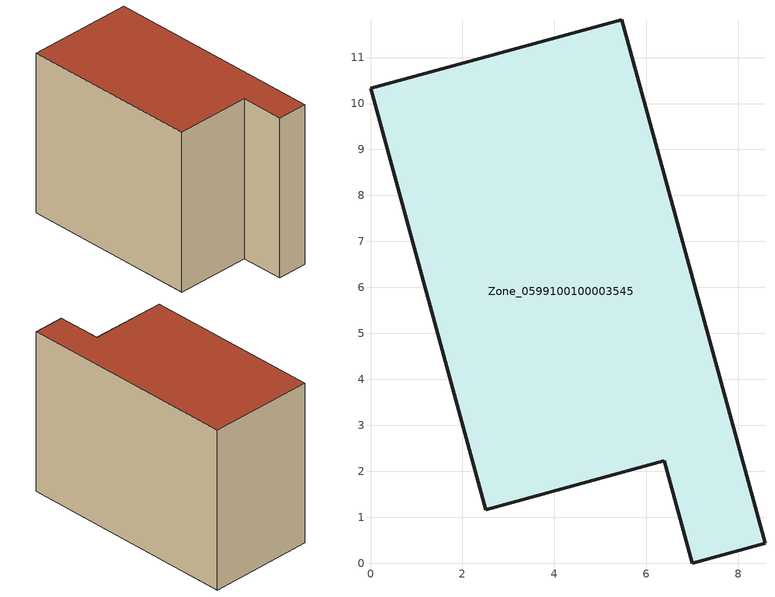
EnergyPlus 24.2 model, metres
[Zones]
Zone_0599100100003545
 floor ground (C_G): 0,10.33 5.47,11.82 8.58,0.43 7,0 6.39,2.23 2.51,1.17 z0
 wall outside (C_F): 5.47,11.82 0,10.33 2.51,1.17 6.39,2.23 7,0 8.58,0.43 5.47,11.82 z0:8.73
 roof outside (C_R): 8.58,0.43 5.47,11.82 0,10.33 2.51,1.17 6.39,2.23 7,0 z8.73
[BUILDING]
Pand.0599100100003545: North Axis=0; Terrain=City; Loads Convergence Tolerance Value=0.04; Temperature Convergence Tolerance Value=0.4; Solar Distribution=FullExterior; Maximum Number of Warmup Days=25; Minimum Number of Warmup Days=1
[Site:Location]
Rotterdam.The.Hague.AP_ZH_NLD Design_Conditions: Latitude=51.96; Longitude=4.45; Time Zone=1; Elevation=-4.5
[SITE:GROUNDTEMPERATURE:BUILDINGSURFACE]
18, 18, 18, 18, 18, 18, 18, 18, 18, 18, 18, 18
[MATERIAL] Thermal Absorptance=0.9; Solar Absorptance=0.7; Visible Absorptance=0.7
Name | Roughness | Thickness | Conductivity | Density | Specific Heat
G.TC.2006-2014 | MediumSmooth | 0.15 | 0.06 | 540 | 1210
F.TC.2006-2014 | Rough | 0.3 | 0.12 | 1920 | 840
R.TC.2006-2014 | MediumRough | 0.2 | 0.08 | 1500 | 1000
[CONSTRUCTION]
C_G: G.TC.2006-2014
C_F: F.TC.2006-2014
C_R: R.TC.2006-2014
[ZONE]
Zone_0599100100003545: Type=1; Multiplier=1; Ceiling Height=Autocalculate; Volume=Autocalculate; Floor Area=autocalculate; Part of Total Floor Area=Yes
[ZONEINFILTRATION:DESIGNFLOWRATE]
Infil_Zone_0599100100003545: Zone or ZoneList or Space or SpaceList=Zone_0599100100003545; Schedule=AlwaysOn; Design Flow Rate Calculation Method=Flow/Area; Flow Rate per Floor Area=0.0015; Constant Term Coefficient=1; Temperature Term Coefficient=0; Velocity Term Coefficient=0; Velocity Squared Term Coefficient=0
[HVACTEMPLATE:ZONE:IDEALLOADSAIRSYSTEM]
Zone_0599100100003545: Maximum Heating Supply Air Temperature=50; Minimum Cooling Supply Air Temperature=13; Maximum Heating Supply Air Humidity Ratio=0.0156; Minimum Cooling Supply Air Humidity Ratio=0.0077; Heating Limit=NoLimit; Cooling Limit=NoLimit; Dehumidification Control Type=ConstantSensibleHeatRatio; Cooling Sensible Heat Ratio=0.7; Dehumidification Setpoint=60; Humidification Control Type=None; Humidification Setpoint=30; Outdoor Air Method=None; Outdoor Air Flow Rate per Person=0.00944; Outdoor Air Flow Rate per Zone Floor Area=0; Outdoor Air Flow Rate per Zone=0; Demand Controlled Ventilation Type=None; Outdoor Air Economizer Type=NoEconomizer; Heat Recovery Type=None; Sensible Heat Recovery Effectiveness=0.7; Latent Heat Recovery Effectiveness=0.65
[ZONECONTROL:THERMOSTAT]
ThermostatControl_Zone_0599100100003545: Zone or ZoneList=Zone_0599100100003545; Control Type Schedule=DualSetpointControlType; Control 1=Thermostat_Zone_0599100100003545; Temperature Difference Between Cutout And Setpoint=0
[THERMOSTATSETPOINT:DUALSETPOINT]
Thermostat_Zone_0599100100003545: Heating Setpoint Temperature Schedule=HeatingSetpoint_Zone_0599100100003545; Cooling Setpoint Temperature Schedule=CoolingSetpoint_Zone_0599100100003545
[SCHEDULE:COMPACT]
HeatingSetpoint_Zone_0599100100003545: Through: 12/31, For: AllDays, Until: 24:00, 21
CoolingSetpoint_Zone_0599100100003545: Through: 12/31, For: AllDays, Until: 24:00, 24
DualSetpointControlType: Through: 12/31, For: AllDays, Until: 24:00, 4
AlwaysOn: Through: 12/31, For: AllDays, Until: 24:00, 1
